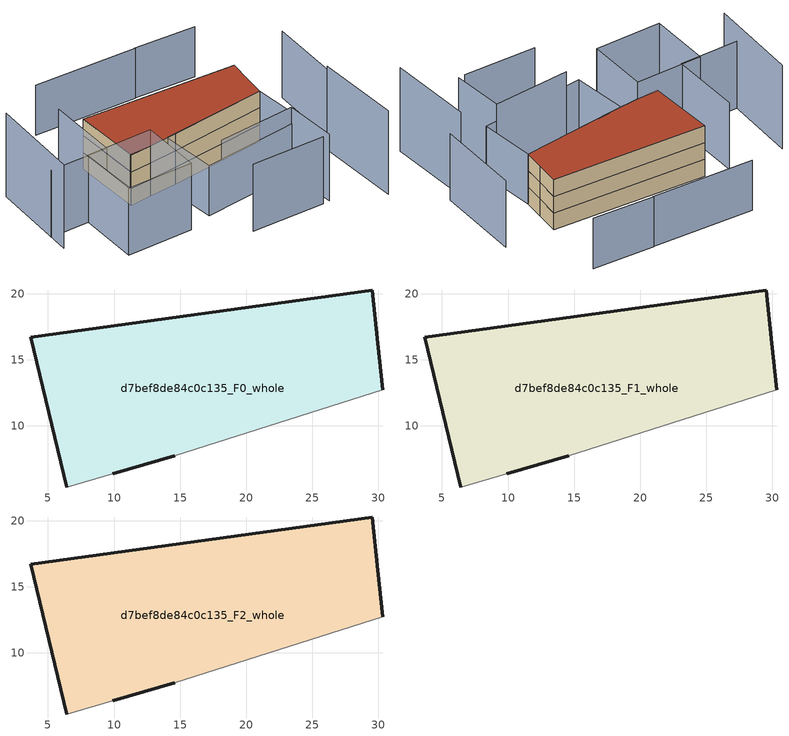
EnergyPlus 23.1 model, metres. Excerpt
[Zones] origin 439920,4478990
d7bef8de84c0c135_F0_whole
 floor ground (EU_floor_Construction): 29.54,20.28 29.96,16.25 30.32,12.72 14.59,7.74 9.89,6.38 6.43,5.38 3.7,16.7 z0
 wall outside (EU_wall_Construction): 9.89,6.38 14.59,7.74 / 30.32,12.72 29.96,16.25 29.54,20.28 3.7,16.7 6.43,5.38 z0:3
 wall adiabatic (EU_wall_Construction): 6.43,5.38 9.89,6.38 / 14.59,7.74 30.32,12.72 z0:3
d7bef8de84c0c135_F1_whole
 floor to d7bef8de84c0c135_F0_whole (EU_floor_Construction): 29.54,20.28 29.96,16.25 30.32,12.72 14.59,7.74 9.89,6.38 6.43,5.38 3.7,16.7 z3
 wall outside (EU_wall_Construction): 9.89,6.38 14.59,7.74 / 30.32,12.72 29.96,16.25 29.54,20.28 3.7,16.7 6.43,5.38 z3:6
 wall adiabatic (EU_wall_Construction): 6.43,5.38 9.89,6.38 / 14.59,7.74 30.32,12.72 z3:6
d7bef8de84c0c135_F2_whole
 floor to d7bef8de84c0c135_F1_whole (EU_floor_Construction): 29.54,20.28 29.96,16.25 30.32,12.72 14.59,7.74 9.89,6.38 6.43,5.38 3.7,16.7 z6
 wall outside (EU_wall_Construction): 9.89,6.38 14.59,7.74 / 30.32,12.72 29.96,16.25 29.54,20.28 3.7,16.7 6.43,5.38 z6:9
 wall adiabatic (EU_wall_Construction): 6.43,5.38 9.89,6.38 / 14.59,7.74 30.32,12.72 z6:9
 roof outside (EU_roof_Construction): 30.32,12.72 29.96,16.25 29.54,20.28 3.7,16.7 6.43,5.38 9.89,6.38 14.59,7.74 z9
shading: 42.06,-7.25 38.55,6.76 / -9.5,14.88 -7.06,-0.61 z0:15; 40.37,7.21 37.81,21.49 / 20.18,-7.83 32.38,-5.64 / 18.4,-0.33 31.18,3.16 / 31.18,3.16 33.49,-5.34 / -0.25,16.61 2.12,4.68 / 2.12,4.68 -7.61,2.75 / -1.11,4.16 9.89,6.38 / 9.89,6.38 11.95,-3.86 / 11.95,-3.86 0.96,-6.08 / 0.96,-6.08 -1.11,4.16 z0:12; 18.04,30.13 0.87,27.5 / 28.28,31.61 17.88,30.2 / 33.11,3.76 15.81,-1.62 / 15.81,-1.62 13.02,7.35 / 13.02,7.35 30.32,12.72 / 30.32,12.72 33.11,3.76 z0:9
[Building]
EU S2 Campaign: North Axis=0; Terrain=City; Solar Distribution=FullExterior
[Site:Location]
Madrid: Latitude=40.5; Longitude=-3.5; Time Zone=1; Elevation=609
[SizingPeriod:WeatherFileDays]
AnnualSizingPeriod: Begin Month=1; Begin Day of Month=1; End Month=12; End Day of Month=31; Day of Week for Start Day=Monday; Use Weather File Daylight Saving Period=No; Use Weather File Rain and Snow Indicators=No
[MATERIAL]
EU_InternalMass_Material: Roughness=MediumRough; Thickness=0.1; Conductivity=1; Density=1800; Specific Heat=900; Thermal Absorptance=0.9; Solar Absorptance=0.7; Visible Absorptance=0.7
[MATERIAL:NOMASS] Roughness=MediumRough; Thermal Absorptance=0.9; Solar Absorptance=0.7; Visible Absorptance=0.7
Name | Thermal Resistance
EU_wall_NoMass | 0.459673
EU_roof_NoMass | 0.495815
EU_floor_NoMass | 0.788942
[CONSTRUCTION]
EU_wall_Construction: EU_wall_NoMass
EU_roof_Construction: EU_roof_NoMass
EU_floor_Construction: EU_floor_NoMass
EU_InternalMass_Construction: EU_InternalMass_Material
[ZONE] Type=1; Multiplier=1; Ceiling Height=autocalculate; Volume=738.005; Floor Area=autocalculate; Part of Total Floor Area=Yes
d7bef8de84c0c135_F0_whole; d7bef8de84c0c135_F1_whole; d7bef8de84c0c135_F2_whole
[INTERNALMASS] Construction=EU_InternalMass_Construction; Surface Area=224.634
Name | Zone or ZoneList
d7bef8de84c0c135_F0_whole_EU_InternalMass | d7bef8de84c0c135_F0_whole
d7bef8de84c0c135_F1_whole_EU_InternalMass | d7bef8de84c0c135_F1_whole
d7bef8de84c0c135_F2_whole_EU_InternalMass | d7bef8de84c0c135_F2_whole
[OTHEREQUIPMENT] Fuel Type=Electricity; Design Level Calculation Method=Watts/Area; Power per Zone Floor Area=1; Fraction Latent=0; Fraction Radiant=0; Fraction Lost=0; Carbon Dioxide Generation Rate=0; EndUse Subcategory=EU_Step8_InternalGains
Name | Zone or ZoneList or Space or SpaceList | Schedule
EU_Step8_InternalGain_d7bef8de84c0c135_F0_whole_f000 | d7bef8de84c0c135_F0_whole | EU_Step8_GainSchedule_d7bef8de84c0c135_F0_whole_f000
EU_Step8_InternalGain_d7bef8de84c0c135_F1_whole_f000 | d7bef8de84c0c135_F1_whole | EU_Step8_GainSchedule_d7bef8de84c0c135_F1_whole_f000
EU_Step8_InternalGain_d7bef8de84c0c135_F2_whole_f000 | d7bef8de84c0c135_F2_whole | EU_Step8_GainSchedule_d7bef8de84c0c135_F2_whole_f000
[ZONEVENTILATION:DESIGNFLOWRATE] Schedule=EU_AlwaysOn; Design Flow Rate Calculation Method=AirChanges/Hour; Air Changes per Hour=0.719161; Ventilation Type=Natural; Fan Pressure Rise=0; Fan Total Efficiency=1; Constant Term Coefficient=1; Temperature Term Coefficient=0; Velocity Term Coefficient=0; Velocity Squared Term Coefficient=0; Minimum Indoor Temperature=-100; Maximum Indoor Temperature=100; Delta Temperature=-100; Minimum Outdoor Temperature=-100; Maximum Outdoor Temperature=100; Maximum Wind Speed=40
Name | Zone or ZoneList or Space or SpaceList
EU_ConstantAir_d7bef8de84c0c135_F0_whole | d7bef8de84c0c135_F0_whole
EU_ConstantAir_d7bef8de84c0c135_F1_whole | d7bef8de84c0c135_F1_whole
EU_ConstantAir_d7bef8de84c0c135_F2_whole | d7bef8de84c0c135_F2_whole
[HVACTEMPLATE:THERMOSTAT] Constant Heating Setpoint=20; Constant Cooling Setpoint=50
EU_HeatOnly_d7bef8de84c0c135_F0_whole; EU_HeatOnly_d7bef8de84c0c135_F1_whole; EU_HeatOnly_d7bef8de84c0c135_F2_whole
[HVACTEMPLATE:ZONE:IDEALLOADSAIRSYSTEM] System Availability Schedule=EU_AlwaysOn; Maximum Heating Supply Air Temperature=50; Minimum Cooling Supply Air Temperature=13; Maximum Heating Supply Air Humidity Ratio=0.0156; Minimum Cooling Supply Air Humidity Ratio=0.0077; Heating Limit=NoLimit; Cooling Limit=NoLimit; Heating Availability Schedule=EU_AlwaysOn; Cooling Availability Schedule=EU_CoolingOff; Dehumidification Control Type=ConstantSensibleHeatRatio; Cooling Sensible Heat Ratio=0.7; Dehumidification Setpoint=60; Humidification Control Type=None; Humidification Setpoint=30; Outdoor Air Method=None; Outdoor Air Flow Rate per Person=0.00944; Outdoor Air Flow Rate per Zone Floor Area=0; Outdoor Air Flow Rate per Zone=0; Demand Controlled Ventilation Type=None; Outdoor Air Economizer Type=NoEconomizer; Heat Recovery Type=None; Sensible Heat Recovery Effectiveness=0.7; Latent Heat Recovery Effectiveness=0.65
Name | Template Thermostat
d7bef8de84c0c135_F0_whole | EU_HeatOnly_d7bef8de84c0c135_F0_whole
d7bef8de84c0c135_F1_whole | EU_HeatOnly_d7bef8de84c0c135_F1_whole
d7bef8de84c0c135_F2_whole | EU_HeatOnly_d7bef8de84c0c135_F2_whole
[SIZING:ZONE] Zone Cooling Design Supply Air Temperature Input Method=SupplyAirTemperature; Zone Cooling Design Supply Air Temperature=13; Zone Heating Design Supply Air Temperature Input Method=SupplyAirTemperature; Zone Heating Design Supply Air Temperature=50; Zone Cooling Design Supply Air Humidity Ratio=0.008; Zone Heating Design Supply Air Humidity Ratio=0.008; Cooling Design Air Flow Method=DesignDay; Cooling Design Air Flow Rate=0; Cooling Minimum Air Flow per Zone Floor Area=0.000762; Cooling Minimum Air Flow=0; Cooling Minimum Air Flow Fraction=0.2; Heating Design Air Flow Method=DesignDay; Heating Design Air Flow Rate=0; Heating Maximum Air Flow per Zone Floor Area=0.002032; Heating Maximum Air Flow=0.141576; Heating Maximum Air Flow Fraction=0.3; Account for Dedicated Outdoor Air System=No; Dedicated Outdoor Air System Control Strategy=NeutralSupplyAir; Dedicated Outdoor Air Low Setpoint Temperature for Design=autosize; Dedicated Outdoor Air High Setpoint Temperature for Design=autosize; Zone Load Sizing Method=Sensible Load Only No Latent Load; Zone Latent Cooling Design Supply Air Humidity Ratio Input Method=HumidityRatioDifference; Zone Cooling Design Supply Air Humidity Ratio Difference=0.005; Zone Latent Heating Design Supply Air Humidity Ratio Input Method=HumidityRatioDifference; Zone Humidification Design Supply Air Humidity Ratio Difference=0.005
d7bef8de84c0c135_F0_whole; d7bef8de84c0c135_F1_whole; d7bef8de84c0c135_F2_whole
[SCHEDULE:CONSTANT]
Name | Hourly Value
EU_AlwaysOn | 1
EU_CoolingOff | 0
[SCHEDULE:FILE] Column Number=1; Rows to Skip at Top=0; Number of Hours of Data=8760; Column Separator=Comma; Interpolate to Timestep=No; Minutes per Item=60; Adjust Schedule for Daylight Savings=Yes
Name | File
EU_Step8_GainSchedule_d7bef8de84c0c135_F0_whole_f000 | ../../schedules/d7bef8de84c0c135/d7bef8de84c0c135_F0_whole_f000_gain.csv
EU_Step8_GainSchedule_d7bef8de84c0c135_F1_whole_f000 | ../../schedules/d7bef8de84c0c135/d7bef8de84c0c135_F1_whole_f000_gain.csv
EU_Step8_GainSchedule_d7bef8de84c0c135_F2_whole_f000 | ../../schedules/d7bef8de84c0c135/d7bef8de84c0c135_F2_whole_f000_gain.csv
